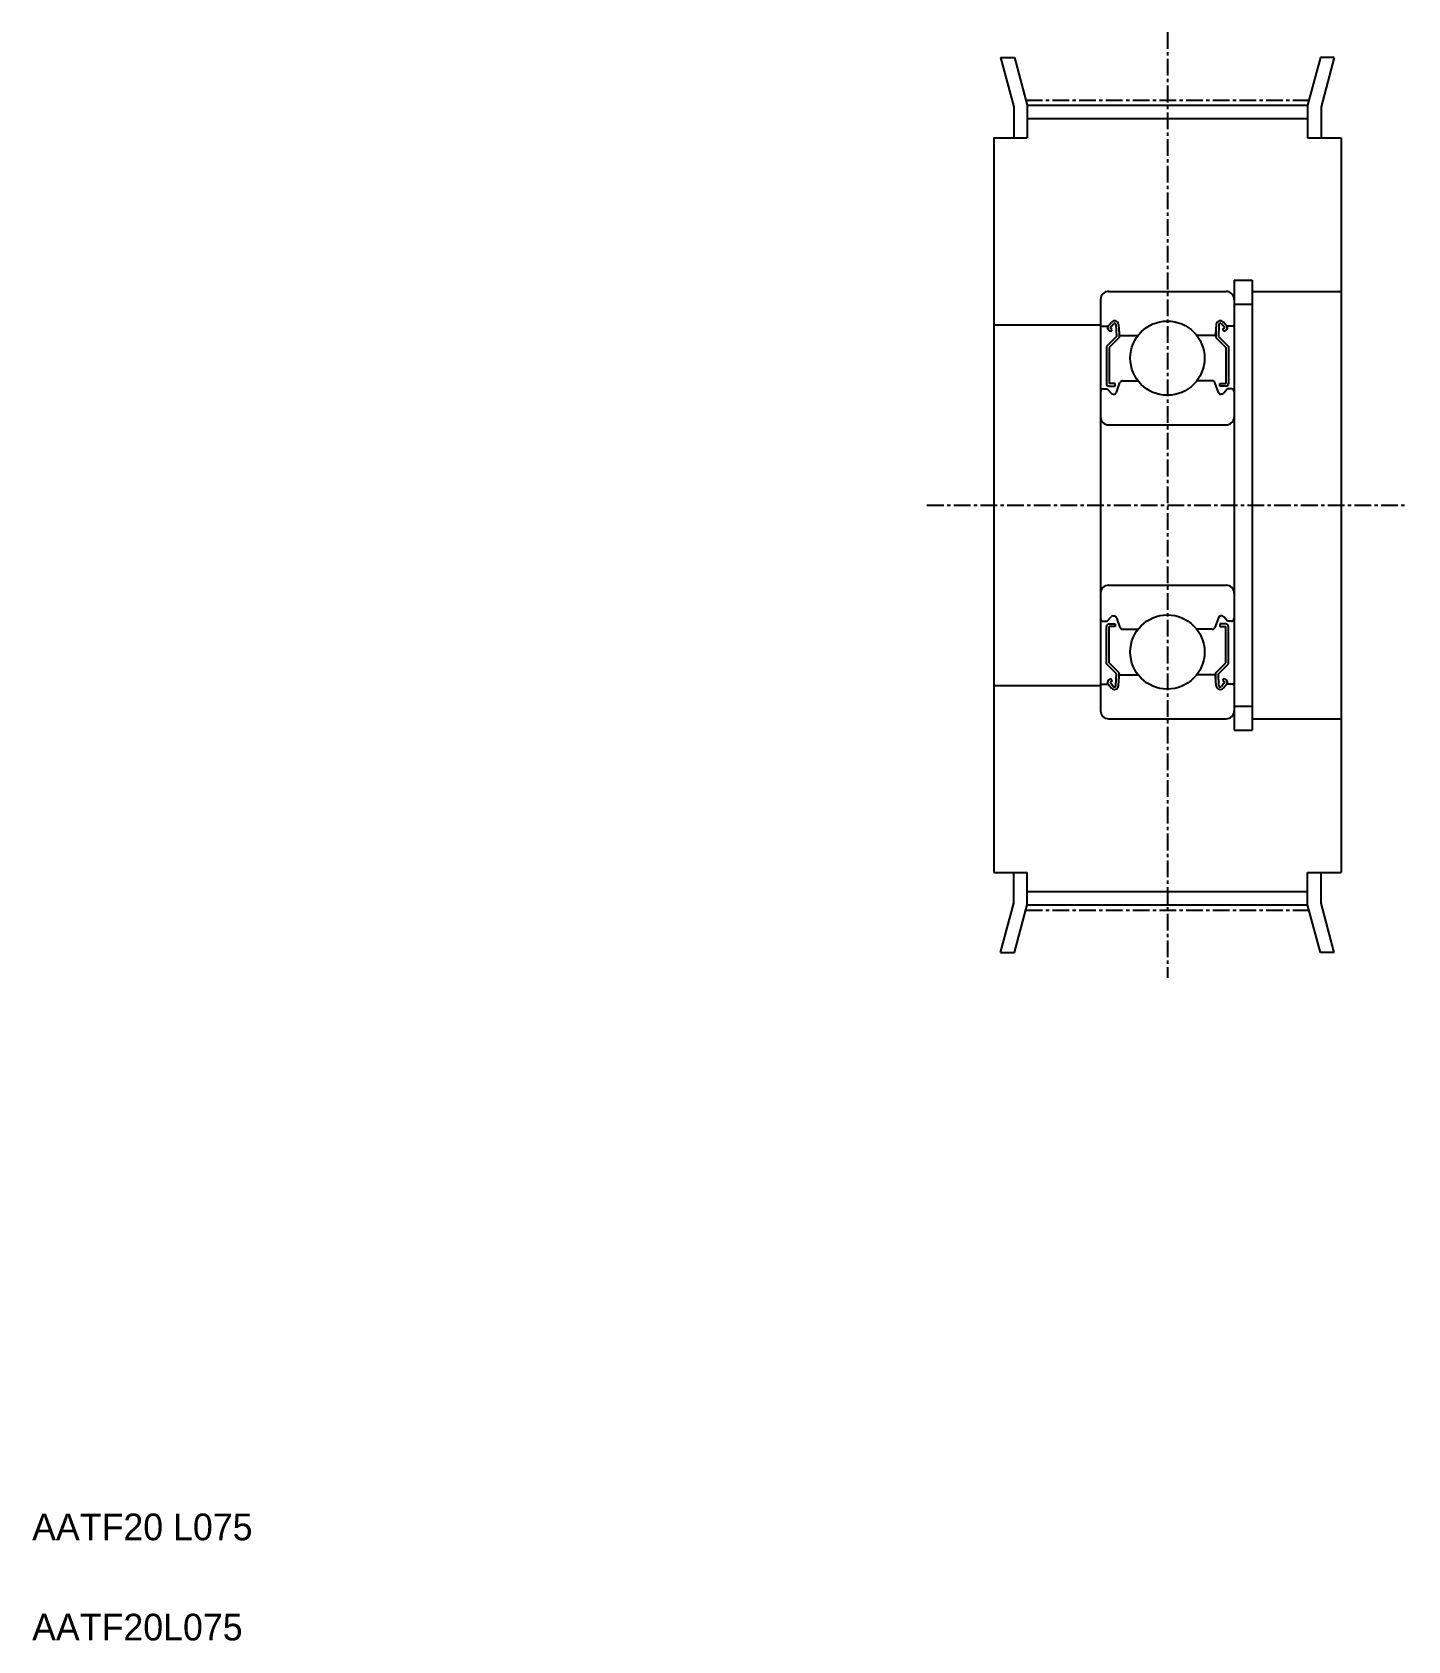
# Model space of a CAD drawing. Extents: x 5 to 108, y 5 to 125.
import ezdxf

# ---------------------------------------------------------------- set-up
doc = ezdxf.new("R2010")
doc.units = 0
doc.linetypes.add('CENTER', pattern=[2, 1.25, -0.25, 0.25, -0.25])
doc.layers.get('0').update_dxf_attribs({"linetype": 'CONTINUOUS'})
doc.layers.add('CENTER', color=1, linetype='CENTER')

msp = doc.modelspace()

# ---------------------------------------------------------------- linework, layer by layer
at = {"color": 7, "linetype": 'CONTINUOUS'}
for p, q in [((77.51, 123.5), (78.55, 123.5)), ((77.51, 123.5), (78.5, 119.81)), ((78.55, 123.5), (79.5, 119.94)), ((101.45, 123.5), (100.5, 119.94)), ((102.49, 123.5), (101.45, 123.5)), ((102.49, 123.5), (101.5, 119.81)), ((78.5, 119.81), (78.5, 117.5)), ((79.5, 119.94), (100.5, 119.94)), ((79.5, 119.94), (79.5, 117.5)), ((100.5, 119.94), (100.5, 117.5)), ((101.5, 119.81), (101.5, 117.5)), ((79.5, 118.94), (100.5, 118.94)), ((77, 117.5), (77, 62.5)), ((77, 117.5), (79.5, 117.5)), ((100.5, 117.5), (103, 117.5)), ((103, 117.5), (103, 62.5)), ((85.6, 106), (94.4, 106)), ((95, 106.85), (96.35, 106.85)), ((95, 106.85), (95, 73.15)), ((96.35, 106.85), (96.35, 73.15)), ((96.35, 106), (103, 106)), ((85, 105.4), (85, 74.6)), ((95, 105.4), (95, 74.6)), ((95, 105.05), (96.35, 105.05)), ((85.56, 103.4), (85.81, 103.7)), ((94.44, 103.4), (94.19, 103.7)), ((77, 103.5), (85, 103.5)), ((85.1, 103.4), (85.56, 103.4)), ((86.18, 102.63), (85.43, 101.88)), ((85.74, 102.99), (85.58, 103.12)), ((86.38, 102.55), (85.63, 101.8)), ((85.71, 103.27), (85.96, 103.57)), ((85.87, 103.14), (85.71, 103.27)), ((85.74, 102.99), (85.87, 103.14)), ((86.14, 103.51), (86.18, 102.63)), ((86.34, 103.53), (86.4, 102.79)), ((86.38, 103.02), (86.38, 102.55)), ((86.5, 102.7), (87.8, 102.7)), ((93.5, 102.7), (92.2, 102.7)), ((93.66, 103.53), (93.6, 102.79)), ((93.62, 103.02), (93.62, 102.55)), ((93.62, 102.55), (94.37, 101.8)), ((93.86, 103.51), (93.82, 102.63)), ((93.82, 102.63), (94.57, 101.88)), ((94.29, 103.27), (94.04, 103.57)), ((94.13, 103.14), (94.29, 103.27)), ((94.26, 102.99), (94.13, 103.14)), ((94.26, 102.99), (94.42, 103.12)), ((94.9, 103.4), (94.44, 103.4)), ((85.43, 101.88), (85.43, 99.1)), ((85.63, 101.8), (85.63, 99.1)), ((94.37, 101.8), (94.37, 99.1)), ((94.57, 101.88), (94.57, 99.1)), ((86.08, 99.1), (85.63, 99.1)), ((85.63, 98.9), (86.08, 98.9)), ((86.08, 98.9), (86.08, 99.1)), ((86.18, 98.43), (86.45, 99.17)), ((86.64, 99.3), (87.8, 99.3)), ((93.36, 99.3), (92.2, 99.3)), ((93.82, 98.43), (93.55, 99.17)), ((93.92, 98.9), (93.92, 99.1)), ((93.92, 99.1), (94.37, 99.1)), ((94.37, 98.9), (93.92, 98.9)), ((85.2, 98.7), (85.5, 98.7)), ((85.5, 98.7), (85.78, 98.37)), ((85.93, 98.3), (85.99, 98.3)), ((94.07, 98.3), (94.01, 98.3)), ((94.5, 98.7), (94.22, 98.37)), ((94.8, 98.7), (94.5, 98.7)), ((85.6, 96), (94.4, 96)), ((85.6, 84), (94.4, 84)), ((85.2, 81.3), (85.5, 81.3)), ((85.43, 78.12), (85.43, 80.9)), ((85.5, 81.3), (85.78, 81.63)), ((85.63, 81.1), (86.08, 81.1)), ((86.08, 80.9), (85.63, 80.9)), ((85.63, 78.2), (85.63, 80.9)), ((85.93, 81.7), (85.99, 81.7)), ((86.08, 81.1), (86.08, 80.9)), ((86.18, 81.57), (86.45, 80.83)), ((86.64, 80.7), (87.8, 80.7)), ((93.36, 80.7), (92.2, 80.7)), ((93.82, 81.57), (93.55, 80.83)), ((93.92, 81.1), (93.92, 80.9)), ((94.37, 81.1), (93.92, 81.1)), ((93.92, 80.9), (94.37, 80.9)), ((94.07, 81.7), (94.01, 81.7)), ((94.5, 81.3), (94.22, 81.63)), ((94.37, 78.2), (94.37, 80.9)), ((94.8, 81.3), (94.5, 81.3)), ((94.57, 78.12), (94.57, 80.9)), ((86.18, 77.37), (85.43, 78.12)), ((86.38, 77.45), (85.63, 78.2)), ((86.14, 76.49), (86.18, 77.37)), ((86.34, 76.47), (86.4, 77.21)), ((86.38, 76.98), (86.38, 77.45)), ((86.5, 77.3), (87.8, 77.3)), ((93.5, 77.3), (92.2, 77.3)), ((93.66, 76.47), (93.6, 77.21)), ((93.62, 77.45), (94.37, 78.2)), ((93.62, 76.98), (93.62, 77.45)), ((93.82, 77.37), (94.57, 78.12)), ((93.86, 76.49), (93.82, 77.37)), ((77, 76.5), (85, 76.5)), ((85.1, 76.6), (85.56, 76.6)), ((85.56, 76.6), (85.81, 76.3)), ((85.74, 77.01), (85.58, 76.88)), ((85.87, 76.86), (85.71, 76.73)), ((85.71, 76.73), (85.96, 76.43)), ((85.74, 77.01), (85.87, 76.86)), ((94.29, 76.73), (94.04, 76.43)), ((94.26, 77.01), (94.13, 76.86)), ((94.13, 76.86), (94.29, 76.73)), ((94.44, 76.6), (94.19, 76.3)), ((94.26, 77.01), (94.42, 76.88)), ((94.9, 76.6), (94.44, 76.6)), ((95, 74.95), (96.35, 74.95)), ((85.6, 74), (94.4, 74)), ((88, 74), (88, 74)), ((90, 74), (90, 74)), ((96.35, 74), (103, 74)), ((95, 73.15), (96.35, 73.15)), ((77, 62.5), (79.5, 62.5)), ((78.5, 60.19), (78.5, 62.5)), ((79.5, 60.06), (79.5, 62.5)), ((100.5, 62.5), (103, 62.5)), ((100.5, 60.06), (100.5, 62.5)), ((101.5, 60.19), (101.5, 62.5)), ((79.5, 61.06), (100.5, 61.06)), ((77.51, 56.5), (78.5, 60.19)), ((78.55, 56.5), (79.5, 60.06)), ((79.5, 60.06), (100.5, 60.06)), ((101.45, 56.5), (100.5, 60.06)), ((102.49, 56.5), (101.5, 60.19)), ((77.51, 56.5), (78.55, 56.5)), ((102.49, 56.5), (101.45, 56.5))]:
    msp.add_line(p, q, dxfattribs=at)
for centre in [(90, 101), (90, 101), (90, 79), (90, 79)]:
    msp.add_circle(centre, 2.78, dxfattribs=at)
for centre, radius, start, end in [((85.6, 105.4), 0.6, 90, 180), ((94.4, 105.4), 0.6, 0, 90), ((86.04, 103.5), 0.3, 4.9968, 140.0012), ((86.04, 103.51), 0.1, 2.8198, 140.0002), ((93.96, 103.5), 0.3, 39.9988, 175.0032), ((93.96, 103.51), 0.1, 39.9998, 177.1802), ((85.1, 103.5), 0.1, 180, 270), ((85.71, 103.27), 0.2, 140.0012, 230.087), ((86.5, 102.8), 0.1, 184.9968, 270), ((93.5, 102.8), 0.1, 270, 355.0032), ((94.29, 103.27), 0.2, 309.913, 39.9988), ((94.9, 103.5), 0.1, 270, 0), ((85.63, 99.1), 0.2, 180, 270), ((86.64, 99.1), 0.2, 90, 159.9916), ((93.36, 99.1), 0.2, 20.0084, 90), ((94.37, 99.1), 0.2, 270, 0), ((85.2, 98.5), 0.2, 90, 180), ((85.93, 98.5), 0.2, 219.9952, 270), ((85.99, 98.5), 0.2, 270, 339.9916), ((94.01, 98.5), 0.2, 200.0084, 270), ((94.07, 98.5), 0.2, 270, 320.0048), ((94.8, 98.5), 0.2, 0, 90), ((85.6, 96.6), 0.6, 180, 270), ((94.4, 96.6), 0.6, 270, 0), ((85.6, 83.4), 0.6, 90, 180), ((94.4, 83.4), 0.6, 0, 90), ((85.2, 81.5), 0.2, 180, 270), ((85.63, 80.9), 0.2, 90, 180), ((85.93, 81.5), 0.2, 90, 140.0048), ((85.99, 81.5), 0.2, 20.0084, 90), ((86.64, 80.9), 0.2, 200.0084, 270), ((93.36, 80.9), 0.2, 270, 339.9916), ((94.01, 81.5), 0.2, 90, 159.9916), ((94.07, 81.5), 0.2, 39.9952, 90), ((94.37, 80.9), 0.2, 0, 90), ((94.8, 81.5), 0.2, 270, 0), ((86.5, 77.2), 0.1, 90, 175.0032), ((93.5, 77.2), 0.1, 4.9968, 90), ((85.1, 76.5), 0.1, 90, 180), ((85.71, 76.73), 0.2, 129.913, 219.9988), ((86.04, 76.5), 0.3, 219.9988, 355.0032), ((86.04, 76.49), 0.1, 219.9998, 357.1802), ((93.96, 76.5), 0.3, 184.9968, 320.0012), ((93.96, 76.49), 0.1, 182.8198, 320.0002), ((94.29, 76.73), 0.2, 320.0012, 50.087), ((94.9, 76.5), 0.1, 0, 90), ((85.6, 74.6), 0.6, 180, 270), ((94.4, 74.6), 0.6, 270, 0)]:
    msp.add_arc(centre, radius, start, end, dxfattribs=at)
at = {"layer": 'CENTER', "color": 1, "linetype": 'CENTER'}
for p, q in [((90, 125.4), (90, 54.6)), ((79.4, 120.32), (100.6, 120.32)), ((72, 90), (108, 90)), ((79.4, 59.68), (100.6, 59.68))]:
    msp.add_line(p, q, dxfattribs=at)

# ---------------------------------------------------------------- texts
at = {"color": 7, "linetype": 'CONTINUOUS'}
for s, p in [('AATF20 L075', (5, 12.5)), ('AATF20L075', (5, 5))]:
    msp.add_text(s, height=2, dxfattribs=at).set_placement(p)

doc.saveas('drawing.dxf')
